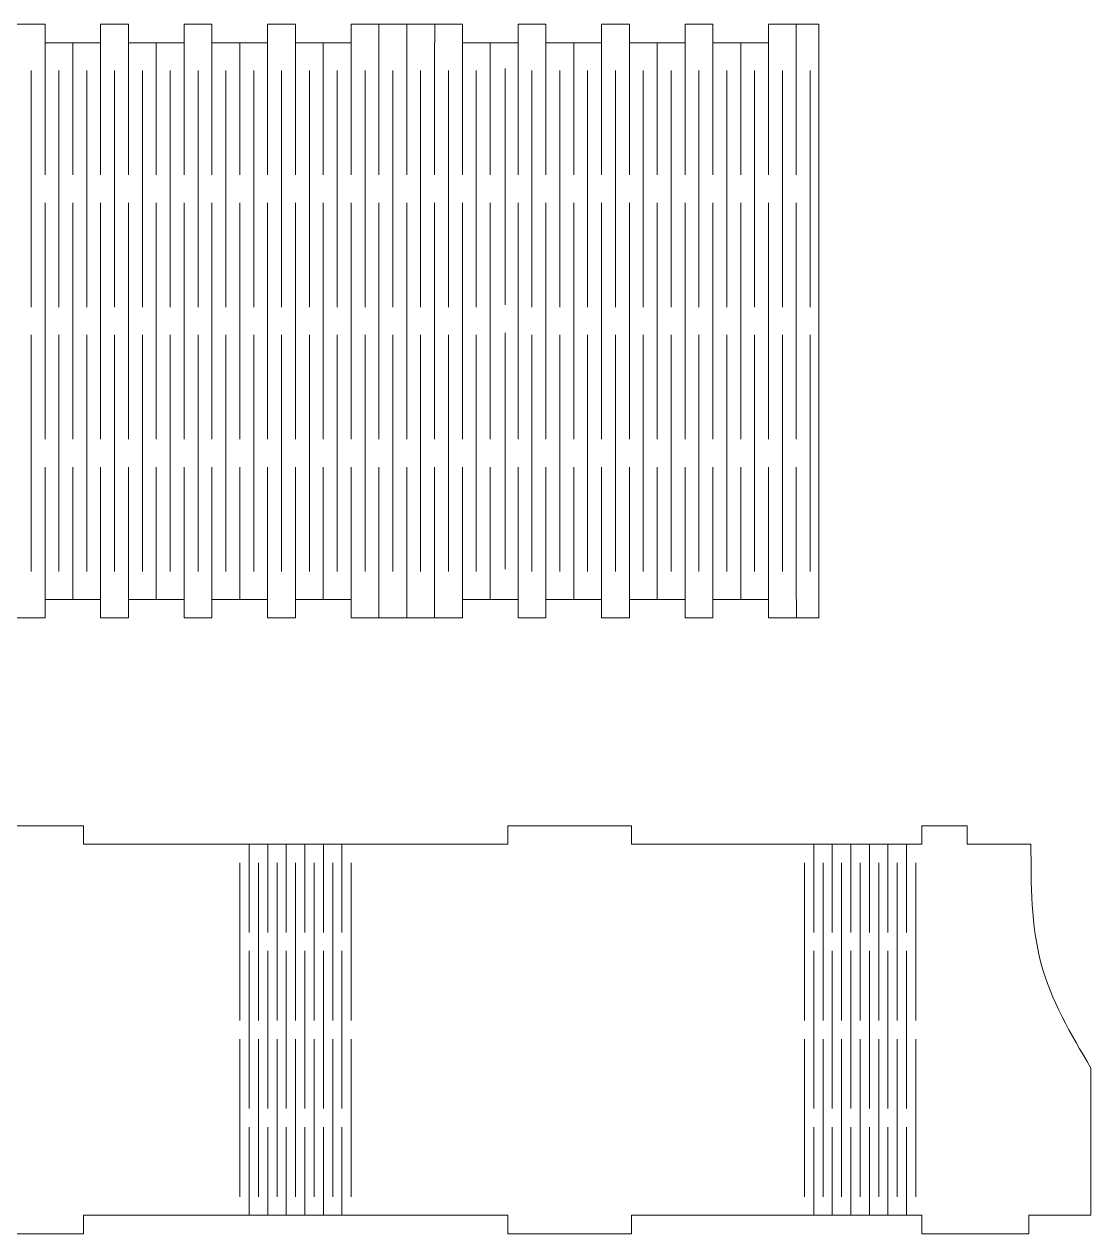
# Model space of a CAD drawing. Header units: millimetres. Extents: x -1381 to 521, y -496 to 496.
# Drawn here: x -513.9 to -341.4, y -253.9 to -58.3 of the extents above; entities that cross this region are included whole.
import ezdxf

# ---------------------------------------------------------------- set-up
doc = ezdxf.new("R2010")
doc.units = ezdxf.units.MM
doc.header["$MEASUREMENT"] = 0
doc.layers.add('layer 1', color=7, linetype='Continuous')

msp = doc.modelspace()

# ---------------------------------------------------------------- linework, layer by layer
at = {"layer": 'layer 1', "color": 250, "lineweight": 9}
for points, knots in [([(-510.5374, -61.3138), (-510.5374, -61.3138), (-510.5374, -58.3138), (-510.5374, -58.3138), (-510.5374, -58.3138), (-510.5374, -58.3138), (-528.5376, -58.3138), (-528.5376, -58.3138), (-528.5376, -58.3138), (-528.5376, -58.3138), (-528.5376, -61.3138), (-528.5376, -61.3138)], [0, 0, 0, 0, 0.25, 0.25, 0.25, 0.25, 0.5, 0.5, 0.5, 0.5, 1, 1, 1, 1]), ([(-501.5373, -61.3344), (-501.5373, -61.3344), (-501.5373, -58.3344), (-501.5373, -58.3344), (-501.5373, -58.3344), (-501.5373, -58.3344), (-497.0273, -58.3344), (-497.0273, -58.3344), (-497.0273, -58.3344), (-497.0273, -58.3344), (-497.0371, -61.3344), (-497.0371, -61.3344)], [0, 0, 0, 0, 0.25, 0.25, 0.25, 0.25, 0.5, 0.5, 0.5, 0.5, 1, 1, 1, 1]), ([(-488.0371, -61.3344), (-488.0371, -61.3344), (-488.0423, -58.3344), (-488.0423, -58.3344), (-488.0423, -58.3344), (-488.0423, -58.3344), (-483.5323, -58.3344), (-483.5323, -58.3344), (-483.5323, -58.3344), (-483.5323, -58.3344), (-483.5371, -61.3344), (-483.5371, -61.3344)], [0, 0, 0, 0, 0.25, 0.25, 0.25, 0.25, 0.5, 0.5, 0.5, 0.5, 1, 1, 1, 1]), ([(-474.5373, -61.3344), (-474.5373, -61.3344), (-474.5373, -58.3344), (-474.5373, -58.3344), (-474.5373, -58.3344), (-474.5373, -58.3344), (-470.0273, -58.3344), (-470.0273, -58.3344), (-470.0273, -58.3344), (-470.0273, -58.3344), (-470.0371, -61.3344), (-470.0371, -61.3344)], [0, 0, 0, 0, 0.25, 0.25, 0.25, 0.25, 0.5, 0.5, 0.5, 0.5, 1, 1, 1, 1]), ([(-443.037, -61.3138), (-443.037, -61.3138), (-443.037, -58.3138), (-443.037, -58.3138), (-443.037, -58.3138), (-443.037, -58.3138), (-461.0372, -58.3138), (-461.0372, -58.3138), (-461.0372, -58.3138), (-461.0372, -58.3138), (-461.0372, -61.3138), (-461.0372, -61.3138)], [0, 0, 0, 0, 0.25, 0.25, 0.25, 0.25, 0.5, 0.5, 0.5, 0.5, 1, 1, 1, 1]), ([(-434.0369, -61.3344), (-434.0369, -61.3344), (-434.0369, -58.3344), (-434.0369, -58.3344), (-434.0369, -58.3344), (-434.0369, -58.3344), (-429.5269, -58.3344), (-429.5269, -58.3344), (-429.5269, -58.3344), (-429.5269, -58.3344), (-429.5367, -61.3344), (-429.5367, -61.3344)], [0, 0, 0, 0, 0.25, 0.25, 0.25, 0.25, 0.5, 0.5, 0.5, 0.5, 1, 1, 1, 1]), ([(-420.5367, -61.3344), (-420.5367, -61.3344), (-420.5419, -58.3344), (-420.5419, -58.3344), (-420.5419, -58.3344), (-420.5419, -58.3344), (-416.0319, -58.3344), (-416.0319, -58.3344), (-416.0319, -58.3344), (-416.0319, -58.3344), (-416.0367, -61.3344), (-416.0367, -61.3344)], [0, 0, 0, 0, 0.25, 0.25, 0.25, 0.25, 0.5, 0.5, 0.5, 0.5, 1, 1, 1, 1]), ([(-407.0369, -61.3344), (-407.0369, -61.3344), (-407.0369, -58.3344), (-407.0369, -58.3344), (-407.0369, -58.3344), (-407.0369, -58.3344), (-402.5269, -58.3344), (-402.5269, -58.3344), (-402.5269, -58.3344), (-402.5269, -58.3344), (-402.5367, -61.3344), (-402.5367, -61.3344)], [0, 0, 0, 0, 0.25, 0.25, 0.25, 0.25, 0.5, 0.5, 0.5, 0.5, 1, 1, 1, 1]), ([(-385.388, -58.3138), (-385.388, -58.3138), (-393.5369, -58.3138), (-393.5369, -58.3138), (-393.5369, -58.3138), (-393.5369, -58.3138), (-393.5369, -61.3138), (-393.5369, -61.3138)], [0, 0, 0, 0, 0.33333333, 0.33333333, 0.33333333, 0.33333333, 1, 1, 1, 1]), ([(-528.5376, -151.3344), (-528.5376, -151.3344), (-528.5376, -154.3344), (-528.5376, -154.3344), (-528.5376, -154.3344), (-528.5376, -154.3344), (-510.5374, -154.3344), (-510.5374, -154.3344), (-510.5374, -154.3344), (-510.5374, -154.3344), (-510.5374, -151.3344), (-510.5374, -151.3344)], [0, 0, 0, 0, 0.25, 0.25, 0.25, 0.25, 0.5, 0.5, 0.5, 0.5, 1, 1, 1, 1]), ([(-497.0273, -151.3344), (-497.0273, -151.3344), (-497.0273, -154.3344), (-497.0273, -154.3344), (-497.0273, -154.3344), (-497.0273, -154.3344), (-501.5373, -154.3344), (-501.5373, -154.3344), (-501.5373, -154.3344), (-501.5373, -154.3344), (-501.5373, -151.3344), (-501.5373, -151.3344)], [0, 0, 0, 0, 0.25, 0.25, 0.25, 0.25, 0.5, 0.5, 0.5, 0.5, 1, 1, 1, 1]), ([(-483.5323, -151.3344), (-483.5323, -151.3344), (-483.5323, -154.3344), (-483.5323, -154.3344), (-483.5323, -154.3344), (-483.5323, -154.3344), (-488.0423, -154.3344), (-488.0423, -154.3344), (-488.0423, -154.3344), (-488.0423, -154.3344), (-488.0423, -151.3344), (-488.0423, -151.3344)], [0, 0, 0, 0, 0.25, 0.25, 0.25, 0.25, 0.5, 0.5, 0.5, 0.5, 1, 1, 1, 1]), ([(-470.0273, -151.3344), (-470.0273, -151.3344), (-470.0273, -154.3344), (-470.0273, -154.3344), (-470.0273, -154.3344), (-470.0273, -154.3344), (-474.5373, -154.3344), (-474.5373, -154.3344), (-474.5373, -154.3344), (-474.5373, -154.3344), (-474.5373, -151.3344), (-474.5373, -151.3344)], [0, 0, 0, 0, 0.25, 0.25, 0.25, 0.25, 0.5, 0.5, 0.5, 0.5, 1, 1, 1, 1]), ([(-461.0372, -151.3344), (-461.0372, -151.3344), (-461.0372, -154.3344), (-461.0372, -154.3344), (-461.0372, -154.3344), (-461.0372, -154.3344), (-443.037, -154.3344), (-443.037, -154.3344), (-443.037, -154.3344), (-443.037, -154.3344), (-443.037, -151.3344), (-443.037, -151.3344)], [0, 0, 0, 0, 0.25, 0.25, 0.25, 0.25, 0.5, 0.5, 0.5, 0.5, 1, 1, 1, 1]), ([(-429.527, -151.3344), (-429.527, -151.3344), (-429.527, -154.3344), (-429.527, -154.3344), (-429.527, -154.3344), (-429.527, -154.3344), (-434.037, -154.3344), (-434.037, -154.3344), (-434.037, -154.3344), (-434.037, -154.3344), (-434.037, -151.3344), (-434.037, -151.3344)], [0, 0, 0, 0, 0.25, 0.25, 0.25, 0.25, 0.5, 0.5, 0.5, 0.5, 1, 1, 1, 1]), ([(-416.032, -151.3344), (-416.032, -151.3344), (-416.032, -154.3344), (-416.032, -154.3344), (-416.032, -154.3344), (-416.032, -154.3344), (-420.542, -154.3344), (-420.542, -154.3344), (-420.542, -154.3344), (-420.542, -154.3344), (-420.542, -151.3344), (-420.542, -151.3344)], [0, 0, 0, 0, 0.25, 0.25, 0.25, 0.25, 0.5, 0.5, 0.5, 0.5, 1, 1, 1, 1]), ([(-402.527, -151.3344), (-402.527, -151.3344), (-402.527, -154.3344), (-402.527, -154.3344), (-402.527, -154.3344), (-402.527, -154.3344), (-407.037, -154.3344), (-407.037, -154.3344), (-407.037, -154.3344), (-407.037, -154.3344), (-407.037, -151.3344), (-407.037, -151.3344)], [0, 0, 0, 0, 0.25, 0.25, 0.25, 0.25, 0.5, 0.5, 0.5, 0.5, 1, 1, 1, 1]), ([(-393.5369, -151.3344), (-393.5369, -151.3344), (-393.5369, -154.3344), (-393.5369, -154.3344), (-393.5369, -154.3344), (-393.5369, -154.3344), (-385.388, -154.3344), (-385.388, -154.3344)], [0, 0, 0, 0, 0.33333333, 0.33333333, 0.33333333, 0.33333333, 1, 1, 1, 1]), ([(-524.3143, -190.9438), (-524.3143, -190.9438), (-524.3143, -187.9438), (-524.3143, -187.9438), (-524.3143, -187.9438), (-524.3143, -187.9438), (-504.3143, -187.9438), (-504.3143, -187.9438), (-504.3143, -187.9438), (-504.3143, -187.9438), (-504.3143, -190.9438), (-504.3143, -190.9438)], [0, 0, 0, 0, 0.25, 0.25, 0.25, 0.25, 0.5, 0.5, 0.5, 0.5, 1, 1, 1, 1]), ([(-435.7143, -190.9438), (-435.7143, -190.9438), (-435.7143, -187.9438), (-435.7143, -187.9438), (-435.7143, -187.9438), (-435.7143, -187.9438), (-415.7144, -187.9438), (-415.7144, -187.9438), (-415.7144, -187.9438), (-415.7144, -187.9438), (-415.7144, -190.9438), (-415.7144, -190.9438)], [0, 0, 0, 0, 0.25, 0.25, 0.25, 0.25, 0.5, 0.5, 0.5, 0.5, 1, 1, 1, 1]), ([(-368.7145, -187.9438), (-368.7145, -187.9438), (-361.4145, -187.9438), (-361.4145, -187.9438), (-361.4145, -187.9438), (-361.4145, -187.9438), (-361.4145, -190.9438), (-361.4145, -190.9438)], [0, 0, 0, 0, 0.33333333, 0.33333333, 0.33333333, 0.33333333, 1, 1, 1, 1]), ([(-351.0879, -190.9436), (-351.0879, -197.5251), (-351.0879, -204.1065), (-349.4757, -210.1375), (-349.4757, -210.1375), (-347.8635, -216.1685), (-344.6392, -221.649), (-341.4147, -227.1296)], [0, 0, 0, 0, 0.33333333, 0.33333333, 0.33333333, 0.33333333, 1, 1, 1, 1]), ([(-341.4147, -227.1296), (-341.4147, -227.1296), (-341.4147, -250.9438), (-341.4147, -250.9438), (-341.4147, -250.9438), (-341.4147, -250.9438), (-346.4147, -250.9438), (-346.4147, -250.9438)], [0, 0, 0, 0, 0.33333333, 0.33333333, 0.33333333, 0.33333333, 1, 1, 1, 1]), ([(-504.3143, -250.9438), (-504.3143, -250.9438), (-504.3143, -253.9438), (-504.3143, -253.9438), (-504.3143, -253.9438), (-504.3143, -253.9438), (-524.3143, -253.9438), (-524.3143, -253.9438), (-524.3143, -253.9438), (-524.3143, -253.9438), (-524.3143, -250.9438), (-524.3143, -250.9438)], [0, 0, 0, 0, 0.25, 0.25, 0.25, 0.25, 0.5, 0.5, 0.5, 0.5, 1, 1, 1, 1]), ([(-415.7144, -250.9438), (-415.7144, -250.9438), (-415.7144, -253.9438), (-415.7144, -253.9438), (-415.7144, -253.9438), (-415.7144, -253.9438), (-435.7143, -253.9438), (-435.7143, -253.9438), (-435.7143, -253.9438), (-435.7143, -253.9438), (-435.7143, -250.9438), (-435.7143, -250.9438)], [0, 0, 0, 0, 0.25, 0.25, 0.25, 0.25, 0.5, 0.5, 0.5, 0.5, 1, 1, 1, 1]), ([(-351.4145, -250.9438), (-351.4145, -250.9438), (-351.4145, -253.9438), (-351.4145, -253.9438), (-351.4145, -253.9438), (-351.4145, -253.9438), (-368.7145, -253.9438), (-368.7145, -253.9438)], [0, 0, 0, 0, 0.33333333, 0.33333333, 0.33333333, 0.33333333, 1, 1, 1, 1])]:
    msp.add_open_spline(points, degree=3, knots=knots, dxfattribs=at)
for points in [[(-456.5371, -61.3138), (-456.5371, -61.3138), (-456.5371, -58.3138), (-456.5371, -58.3138)], [(-452.0371, -61.3138), (-452.0371, -61.3138), (-452.0371, -58.3138), (-452.0371, -58.3138)], [(-447.5166, -61.3344), (-447.5166, -61.3344), (-447.5166, -58.3138), (-447.5166, -58.3138)], [(-389.0368, -61.3138), (-389.0368, -61.3138), (-389.0368, -58.3138), (-389.0368, -58.3138)], [(-385.388, -58.3138), (-385.388, -58.3138), (-385.388, -61.3344), (-385.388, -61.3344)], [(-510.5375, -61.3344), (-510.5375, -61.3344), (-501.5371, -61.3344), (-501.5371, -61.3344)], [(-497.0371, -61.3344), (-497.0371, -61.3344), (-488.0371, -61.3344), (-488.0371, -61.3344)], [(-483.5371, -61.3344), (-483.5371, -61.3344), (-474.5371, -61.3344), (-474.5371, -61.3344)], [(-470.0371, -61.3344), (-470.0371, -61.3344), (-461.0371, -61.3344), (-461.0371, -61.3344)], [(-447.5371, -61.3138), (-447.5371, -61.3138), (-447.5166, -61.3138), (-447.5166, -61.3138)], [(-447.5371, -61.3344), (-447.5371, -61.3344), (-447.5166, -61.3344), (-447.5166, -61.3344)], [(-443.0371, -61.3344), (-443.0371, -61.3344), (-434.0367, -61.3344), (-434.0367, -61.3344)], [(-429.5367, -61.3344), (-429.5367, -61.3344), (-420.5367, -61.3344), (-420.5367, -61.3344)], [(-416.0367, -61.3344), (-416.0367, -61.3344), (-407.0367, -61.3344), (-407.0367, -61.3344)], [(-402.5367, -61.3344), (-402.5367, -61.3344), (-393.5367, -61.3344), (-393.5367, -61.3344)], [(-385.388, -61.3344), (-385.388, -61.3344), (-385.388, -151.3344), (-385.388, -151.3344)], [(-501.5373, -151.3344), (-501.5373, -151.3344), (-510.5374, -151.3344), (-510.5374, -151.3344)], [(-488.0423, -151.3344), (-488.0423, -151.3344), (-497.0273, -151.3344), (-497.0273, -151.3344)], [(-474.5373, -151.3344), (-474.5373, -151.3344), (-483.5323, -151.3344), (-483.5323, -151.3344)], [(-461.0372, -151.3344), (-461.0372, -151.3344), (-470.0273, -151.3344), (-470.0273, -151.3344)], [(-456.5577, -151.3344), (-456.5577, -151.3344), (-456.5577, -154.3344), (-456.5577, -154.3344)], [(-452.0371, -151.3138), (-452.0371, -151.3138), (-452.0371, -154.3344), (-452.0371, -154.3344)], [(-447.5371, -151.3344), (-447.5371, -151.3344), (-447.5371, -154.3344), (-447.5371, -154.3344)], [(-434.037, -151.3344), (-434.037, -151.3344), (-443.037, -151.3344), (-443.037, -151.3344)], [(-420.542, -151.3344), (-420.542, -151.3344), (-429.527, -151.3344), (-429.527, -151.3344)], [(-407.037, -151.3344), (-407.037, -151.3344), (-416.032, -151.3344), (-416.032, -151.3344)], [(-393.5369, -151.3344), (-393.5369, -151.3344), (-402.527, -151.3344), (-402.527, -151.3344)], [(-389.0162, -151.3344), (-389.0162, -151.3344), (-389.0162, -154.3344), (-389.0162, -154.3344)], [(-385.388, -151.3344), (-385.388, -151.3344), (-385.388, -154.355), (-385.388, -154.355)], [(-368.7145, -190.9438), (-368.7145, -190.9438), (-368.7145, -187.9438), (-368.7145, -187.9438)], [(-490.2069, -190.9436), (-490.2069, -190.9436), (-504.3143, -190.9436), (-504.3143, -190.9436)], [(-446.7672, -190.9436), (-446.7672, -190.9436), (-490.2069, -190.9436), (-490.2069, -190.9436)], [(-435.7143, -190.9436), (-435.7143, -190.9436), (-446.7672, -190.9436), (-446.7672, -190.9436)], [(-368.7145, -190.9436), (-368.7145, -190.9436), (-415.7144, -190.9436), (-415.7144, -190.9436)], [(-361.0879, -190.9436), (-361.0879, -190.9436), (-361.4145, -190.9436), (-361.4145, -190.9436)], [(-361.0879, -190.9436), (-361.0879, -190.9436), (-351.0879, -190.9436), (-351.0879, -190.9436)], [(-504.3143, -250.9439), (-504.3143, -250.9439), (-490.2069, -250.9439), (-490.2069, -250.9439)], [(-490.2069, -250.9439), (-490.2069, -250.9439), (-446.7672, -250.9439), (-446.7672, -250.9439)], [(-446.7672, -250.9439), (-446.7672, -250.9439), (-435.7143, -250.9439), (-435.7143, -250.9439)], [(-415.7144, -250.9439), (-415.7144, -250.9439), (-368.7145, -250.9439), (-368.7145, -250.9439)], [(-368.7145, -253.9438), (-368.7145, -253.9438), (-368.7145, -250.9438), (-368.7145, -250.9438)], [(-351.4147, -250.9438), (-351.4147, -250.9438), (-346.4147, -250.9438), (-346.4147, -250.9438)]]:
    msp.add_open_spline(points, degree=3, dxfattribs=at)
at = {"layer": 'layer 1', "color": 1, "lineweight": 9}
for points in [[(-510.5375, -61.3138), (-510.5375, -61.3138), (-510.5375, -82.6889), (-510.5375, -82.6889)], [(-506.0371, -61.3138), (-506.0371, -61.3138), (-506.0371, -82.6889), (-506.0371, -82.6889)], [(-501.5371, -61.3138), (-501.5371, -61.3138), (-501.5371, -82.6889), (-501.5371, -82.6889)], [(-497.0371, -61.3138), (-497.0371, -61.3138), (-497.0371, -82.6889), (-497.0371, -82.6889)], [(-492.5371, -61.3138), (-492.5371, -61.3138), (-492.5371, -82.6889), (-492.5371, -82.6889)], [(-488.0371, -61.3138), (-488.0371, -61.3138), (-488.0371, -82.6889), (-488.0371, -82.6889)], [(-483.5371, -61.3138), (-483.5371, -61.3138), (-483.5371, -82.6889), (-483.5371, -82.6889)], [(-479.0371, -61.3138), (-479.0371, -61.3138), (-479.0371, -82.6889), (-479.0371, -82.6889)], [(-474.5371, -61.3138), (-474.5371, -61.3138), (-474.5371, -82.6889), (-474.5371, -82.6889)], [(-470.0371, -61.3138), (-470.0371, -61.3138), (-470.0371, -82.6889), (-470.0371, -82.6889)], [(-465.5371, -61.3138), (-465.5371, -61.3138), (-465.5371, -82.6889), (-465.5371, -82.6889)], [(-461.0371, -61.3138), (-461.0371, -61.3138), (-461.0371, -82.6889), (-461.0371, -82.6889)], [(-456.5371, -61.3138), (-456.5371, -61.3138), (-456.5371, -82.6889), (-456.5371, -82.6889)], [(-452.0371, -61.3138), (-452.0371, -61.3138), (-452.0371, -82.6889), (-452.0371, -82.6889)], [(-447.5371, -61.3138), (-447.5371, -61.3138), (-447.5371, -82.6889), (-447.5371, -82.6889)], [(-443.0371, -61.3138), (-443.0371, -61.3138), (-443.0371, -82.6889), (-443.0371, -82.6889)], [(-438.5371, -61.3138), (-438.5371, -61.3138), (-438.5371, -82.6889), (-438.5371, -82.6889)], [(-434.0367, -61.3138), (-434.0367, -61.3138), (-434.0367, -82.6889), (-434.0367, -82.6889)], [(-429.5367, -61.3138), (-429.5367, -61.3138), (-429.5367, -82.6889), (-429.5367, -82.6889)], [(-425.0367, -61.3138), (-425.0367, -61.3138), (-425.0367, -82.6889), (-425.0367, -82.6889)], [(-420.5367, -61.3138), (-420.5367, -61.3138), (-420.5367, -82.6889), (-420.5367, -82.6889)], [(-416.0367, -61.3138), (-416.0367, -61.3138), (-416.0367, -82.6889), (-416.0367, -82.6889)], [(-411.5367, -61.3138), (-411.5367, -61.3138), (-411.5367, -82.6889), (-411.5367, -82.6889)], [(-407.0367, -61.3138), (-407.0367, -61.3138), (-407.0367, -82.6889), (-407.0367, -82.6889)], [(-402.5367, -61.3138), (-402.5367, -61.3138), (-402.5367, -82.6889), (-402.5367, -82.6889)], [(-398.0367, -61.3138), (-398.0367, -61.3138), (-398.0367, -82.6889), (-398.0367, -82.6889)], [(-393.5367, -61.3138), (-393.5367, -61.3138), (-393.5367, -82.6889), (-393.5367, -82.6889)], [(-389.0368, -61.3138), (-389.0368, -61.3138), (-389.0368, -82.6889), (-389.0368, -82.6889)], [(-512.7876, -65.8138), (-512.7876, -65.8138), (-512.7876, -104.0639), (-512.7876, -104.0639)], [(-508.2873, -65.8136), (-508.2873, -65.8136), (-508.2873, -104.0637), (-508.2873, -104.0637)], [(-503.7872, -65.8138), (-503.7872, -65.8138), (-503.7872, -104.0639), (-503.7872, -104.0639)], [(-499.2872, -65.8138), (-499.2872, -65.8138), (-499.2872, -104.0639), (-499.2872, -104.0639)], [(-494.7872, -65.8138), (-494.7872, -65.8138), (-494.7872, -104.0639), (-494.7872, -104.0639)], [(-490.2872, -65.8138), (-490.2872, -65.8138), (-490.2872, -104.0639), (-490.2872, -104.0639)], [(-485.7872, -65.8138), (-485.7872, -65.8138), (-485.7872, -104.0639), (-485.7872, -104.0639)], [(-481.2872, -65.8138), (-481.2872, -65.8138), (-481.2872, -104.0639), (-481.2872, -104.0639)], [(-476.7872, -65.8138), (-476.7872, -65.8138), (-476.7872, -104.0639), (-476.7872, -104.0639)], [(-472.2872, -65.8138), (-472.2872, -65.8138), (-472.2872, -104.0639), (-472.2872, -104.0639)], [(-467.7872, -65.8138), (-467.7872, -65.8138), (-467.7872, -104.0639), (-467.7872, -104.0639)], [(-463.2872, -65.8138), (-463.2872, -65.8138), (-463.2872, -104.0639), (-463.2872, -104.0639)], [(-458.7872, -65.8138), (-458.7872, -65.8138), (-458.7872, -104.0639), (-458.7872, -104.0639)], [(-454.2872, -65.8138), (-454.2872, -65.8138), (-454.2872, -104.0639), (-454.2872, -104.0639)], [(-449.7872, -65.8138), (-449.7872, -65.8138), (-449.7872, -104.0639), (-449.7872, -104.0639)], [(-445.2872, -65.8138), (-445.2872, -65.8138), (-445.2872, -104.0639), (-445.2872, -104.0639)], [(-440.7872, -65.8138), (-440.7872, -65.8138), (-440.7872, -104.0639), (-440.7872, -104.0639)], [(-436.1089, -65.4726), (-436.1089, -65.4726), (-436.1089, -103.7227), (-436.1089, -103.7227)], [(-431.7868, -65.8138), (-431.7868, -65.8138), (-431.7868, -104.0639), (-431.7868, -104.0639)], [(-427.2868, -65.8138), (-427.2868, -65.8138), (-427.2868, -104.0639), (-427.2868, -104.0639)], [(-422.7868, -65.8138), (-422.7868, -65.8138), (-422.7868, -104.0639), (-422.7868, -104.0639)], [(-418.2868, -65.8138), (-418.2868, -65.8138), (-418.2868, -104.0639), (-418.2868, -104.0639)], [(-413.7868, -65.8138), (-413.7868, -65.8138), (-413.7868, -104.0639), (-413.7868, -104.0639)], [(-409.2868, -65.8138), (-409.2868, -65.8138), (-409.2868, -104.0639), (-409.2868, -104.0639)], [(-404.7868, -65.8138), (-404.7868, -65.8138), (-404.7868, -104.0639), (-404.7868, -104.0639)], [(-400.2868, -65.8138), (-400.2868, -65.8138), (-400.2868, -104.0639), (-400.2868, -104.0639)], [(-395.7868, -65.8138), (-395.7868, -65.8138), (-395.7868, -104.0639), (-395.7868, -104.0639)], [(-391.2868, -65.8138), (-391.2868, -65.8138), (-391.2868, -104.0639), (-391.2868, -104.0639)], [(-386.7868, -65.8138), (-386.7868, -65.8138), (-386.7868, -104.0639), (-386.7868, -104.0639)], [(-510.5375, -87.1889), (-510.5375, -87.1889), (-510.5375, -125.4389), (-510.5375, -125.4389)], [(-506.0371, -87.1889), (-506.0371, -87.1889), (-506.0371, -125.4389), (-506.0371, -125.4389)], [(-501.5371, -87.1889), (-501.5371, -87.1889), (-501.5371, -125.4389), (-501.5371, -125.4389)], [(-497.0371, -87.1889), (-497.0371, -87.1889), (-497.0371, -125.4389), (-497.0371, -125.4389)], [(-492.5371, -87.1889), (-492.5371, -87.1889), (-492.5371, -125.4389), (-492.5371, -125.4389)], [(-488.0371, -87.1889), (-488.0371, -87.1889), (-488.0371, -125.4389), (-488.0371, -125.4389)], [(-483.5371, -87.1889), (-483.5371, -87.1889), (-483.5371, -125.4389), (-483.5371, -125.4389)], [(-479.0371, -87.1889), (-479.0371, -87.1889), (-479.0371, -125.4389), (-479.0371, -125.4389)], [(-474.5371, -87.1889), (-474.5371, -87.1889), (-474.5371, -125.4389), (-474.5371, -125.4389)], [(-470.0371, -87.1889), (-470.0371, -87.1889), (-470.0371, -125.4389), (-470.0371, -125.4389)], [(-465.5371, -87.1889), (-465.5371, -87.1889), (-465.5371, -125.4389), (-465.5371, -125.4389)], [(-461.0371, -87.1889), (-461.0371, -87.1889), (-461.0371, -125.4389), (-461.0371, -125.4389)], [(-456.5371, -87.1889), (-456.5371, -87.1889), (-456.5371, -125.4389), (-456.5371, -125.4389)], [(-452.0371, -87.1889), (-452.0371, -87.1889), (-452.0371, -125.4389), (-452.0371, -125.4389)], [(-447.5371, -87.1889), (-447.5371, -87.1889), (-447.5371, -125.4389), (-447.5371, -125.4389)], [(-443.0371, -87.1889), (-443.0371, -87.1889), (-443.0371, -125.4389), (-443.0371, -125.4389)], [(-438.5371, -87.1889), (-438.5371, -87.1889), (-438.5371, -125.4389), (-438.5371, -125.4389)], [(-434.0367, -87.1889), (-434.0367, -87.1889), (-434.0367, -125.4389), (-434.0367, -125.4389)], [(-429.5367, -87.1889), (-429.5367, -87.1889), (-429.5367, -125.4389), (-429.5367, -125.4389)], [(-425.0367, -87.1889), (-425.0367, -87.1889), (-425.0367, -125.4389), (-425.0367, -125.4389)], [(-420.5367, -87.1889), (-420.5367, -87.1889), (-420.5367, -125.4389), (-420.5367, -125.4389)], [(-416.0367, -87.1889), (-416.0367, -87.1889), (-416.0367, -125.4389), (-416.0367, -125.4389)], [(-411.5367, -87.1889), (-411.5367, -87.1889), (-411.5367, -125.4389), (-411.5367, -125.4389)], [(-407.0367, -87.1889), (-407.0367, -87.1889), (-407.0367, -125.4389), (-407.0367, -125.4389)], [(-402.5367, -87.1889), (-402.5367, -87.1889), (-402.5367, -125.4389), (-402.5367, -125.4389)], [(-398.0367, -87.1889), (-398.0367, -87.1889), (-398.0367, -125.4389), (-398.0367, -125.4389)], [(-393.5367, -87.1889), (-393.5367, -87.1889), (-393.5367, -125.4389), (-393.5367, -125.4389)], [(-389.0368, -87.1889), (-389.0368, -87.1889), (-389.0368, -125.4389), (-389.0368, -125.4389)], [(-512.7876, -108.5639), (-512.7876, -108.5639), (-512.7876, -146.8138), (-512.7876, -146.8138)], [(-508.2873, -108.5637), (-508.2873, -108.5637), (-508.2873, -146.8136), (-508.2873, -146.8136)], [(-503.7872, -108.5639), (-503.7872, -108.5639), (-503.7872, -146.8138), (-503.7872, -146.8138)], [(-499.2872, -108.5639), (-499.2872, -108.5639), (-499.2872, -146.8138), (-499.2872, -146.8138)], [(-494.7872, -108.5639), (-494.7872, -108.5639), (-494.7872, -146.8138), (-494.7872, -146.8138)], [(-490.2872, -108.5639), (-490.2872, -108.5639), (-490.2872, -146.8138), (-490.2872, -146.8138)], [(-485.7872, -108.5639), (-485.7872, -108.5639), (-485.7872, -146.8138), (-485.7872, -146.8138)], [(-481.2872, -108.5639), (-481.2872, -108.5639), (-481.2872, -146.8138), (-481.2872, -146.8138)], [(-476.7872, -108.5639), (-476.7872, -108.5639), (-476.7872, -146.8138), (-476.7872, -146.8138)], [(-472.2872, -108.5639), (-472.2872, -108.5639), (-472.2872, -146.8138), (-472.2872, -146.8138)], [(-467.7872, -108.5639), (-467.7872, -108.5639), (-467.7872, -146.8138), (-467.7872, -146.8138)], [(-463.2872, -108.5639), (-463.2872, -108.5639), (-463.2872, -146.8138), (-463.2872, -146.8138)], [(-458.7872, -108.5639), (-458.7872, -108.5639), (-458.7872, -146.8138), (-458.7872, -146.8138)], [(-454.2872, -108.5639), (-454.2872, -108.5639), (-454.2872, -146.8138), (-454.2872, -146.8138)], [(-449.7872, -108.5639), (-449.7872, -108.5639), (-449.7872, -146.8138), (-449.7872, -146.8138)], [(-445.2872, -108.5639), (-445.2872, -108.5639), (-445.2872, -146.8138), (-445.2872, -146.8138)], [(-440.7872, -108.5639), (-440.7872, -108.5639), (-440.7872, -146.8138), (-440.7872, -146.8138)], [(-436.1089, -108.2227), (-436.1089, -108.2227), (-436.1089, -146.4726), (-436.1089, -146.4726)], [(-431.7868, -108.5639), (-431.7868, -108.5639), (-431.7868, -146.8138), (-431.7868, -146.8138)], [(-427.2868, -108.5639), (-427.2868, -108.5639), (-427.2868, -146.8138), (-427.2868, -146.8138)], [(-422.7868, -108.5639), (-422.7868, -108.5639), (-422.7868, -146.8138), (-422.7868, -146.8138)], [(-418.2868, -108.5639), (-418.2868, -108.5639), (-418.2868, -146.8138), (-418.2868, -146.8138)], [(-413.7868, -108.5639), (-413.7868, -108.5639), (-413.7868, -146.8138), (-413.7868, -146.8138)], [(-409.2868, -108.5639), (-409.2868, -108.5639), (-409.2868, -146.8138), (-409.2868, -146.8138)], [(-404.7868, -108.5639), (-404.7868, -108.5639), (-404.7868, -146.8138), (-404.7868, -146.8138)], [(-400.2868, -108.5639), (-400.2868, -108.5639), (-400.2868, -146.8138), (-400.2868, -146.8138)], [(-395.7868, -108.5639), (-395.7868, -108.5639), (-395.7868, -146.8138), (-395.7868, -146.8138)], [(-391.2868, -108.5639), (-391.2868, -108.5639), (-391.2868, -146.8138), (-391.2868, -146.8138)], [(-386.7868, -108.5639), (-386.7868, -108.5639), (-386.7868, -146.8138), (-386.7868, -146.8138)], [(-510.5375, -129.9389), (-510.5375, -129.9389), (-510.5375, -151.3138), (-510.5375, -151.3138)], [(-506.0371, -129.9389), (-506.0371, -129.9389), (-506.0371, -151.3138), (-506.0371, -151.3138)], [(-501.5371, -129.9389), (-501.5371, -129.9389), (-501.5371, -151.3138), (-501.5371, -151.3138)], [(-497.0371, -129.9389), (-497.0371, -129.9389), (-497.0371, -151.3138), (-497.0371, -151.3138)], [(-492.5371, -129.9389), (-492.5371, -129.9389), (-492.5371, -151.3138), (-492.5371, -151.3138)], [(-488.0371, -129.9389), (-488.0371, -129.9389), (-488.0371, -151.3138), (-488.0371, -151.3138)], [(-483.5371, -129.9389), (-483.5371, -129.9389), (-483.5371, -151.3138), (-483.5371, -151.3138)], [(-479.0371, -129.9389), (-479.0371, -129.9389), (-479.0371, -151.3138), (-479.0371, -151.3138)], [(-474.5371, -129.9389), (-474.5371, -129.9389), (-474.5371, -151.3138), (-474.5371, -151.3138)], [(-470.0371, -129.9389), (-470.0371, -129.9389), (-470.0371, -151.3138), (-470.0371, -151.3138)], [(-465.5371, -129.9389), (-465.5371, -129.9389), (-465.5371, -151.3138), (-465.5371, -151.3138)], [(-461.0371, -129.9389), (-461.0371, -129.9389), (-461.0371, -151.3138), (-461.0371, -151.3138)], [(-456.5371, -129.9389), (-456.5371, -129.9389), (-456.5371, -151.3138), (-456.5371, -151.3138)], [(-452.0371, -129.9389), (-452.0371, -129.9389), (-452.0371, -151.3138), (-452.0371, -151.3138)], [(-447.5371, -129.9389), (-447.5371, -129.9389), (-447.5371, -151.3138), (-447.5371, -151.3138)], [(-443.0371, -129.9389), (-443.0371, -129.9389), (-443.0371, -151.3138), (-443.0371, -151.3138)], [(-438.5371, -129.9389), (-438.5371, -129.9389), (-438.5371, -151.3138), (-438.5371, -151.3138)], [(-434.0367, -129.9389), (-434.0367, -129.9389), (-434.0367, -151.3138), (-434.0367, -151.3138)], [(-429.5367, -129.9389), (-429.5367, -129.9389), (-429.5367, -151.3138), (-429.5367, -151.3138)], [(-425.0367, -129.9389), (-425.0367, -129.9389), (-425.0367, -151.3138), (-425.0367, -151.3138)], [(-420.5367, -129.9389), (-420.5367, -129.9389), (-420.5367, -151.3138), (-420.5367, -151.3138)], [(-416.0367, -129.9389), (-416.0367, -129.9389), (-416.0367, -151.3138), (-416.0367, -151.3138)], [(-411.5367, -129.9389), (-411.5367, -129.9389), (-411.5367, -151.3138), (-411.5367, -151.3138)], [(-407.0367, -129.9389), (-407.0367, -129.9389), (-407.0367, -151.3138), (-407.0367, -151.3138)], [(-402.5367, -129.9389), (-402.5367, -129.9389), (-402.5367, -151.3138), (-402.5367, -151.3138)], [(-398.0367, -129.9389), (-398.0367, -129.9389), (-398.0367, -151.3138), (-398.0367, -151.3138)], [(-393.5367, -129.9389), (-393.5367, -129.9389), (-393.5367, -151.3138), (-393.5367, -151.3138)], [(-389.0368, -129.9389), (-389.0368, -129.9389), (-389.0368, -151.3138), (-389.0368, -151.3138)], [(-477.5145, -190.9439), (-477.5145, -190.9439), (-477.5145, -205.1939), (-477.5145, -205.1939)], [(-474.5145, -190.9439), (-474.5145, -190.9439), (-474.5145, -205.1939), (-474.5145, -205.1939)], [(-471.5145, -190.9439), (-471.5145, -190.9439), (-471.5145, -205.1939), (-471.5145, -205.1939)], [(-468.5145, -190.9439), (-468.5145, -190.9439), (-468.5145, -205.1939), (-468.5145, -205.1939)], [(-465.5145, -190.9439), (-465.5145, -190.9439), (-465.5145, -205.1939), (-465.5145, -205.1939)], [(-462.5145, -190.9439), (-462.5145, -190.9439), (-462.5145, -205.1939), (-462.5145, -205.1939)], [(-386.2145, -190.9439), (-386.2145, -190.9439), (-386.2145, -205.1939), (-386.2145, -205.1939)], [(-383.2145, -190.9439), (-383.2145, -190.9439), (-383.2145, -205.1939), (-383.2145, -205.1939)], [(-380.2145, -190.9439), (-380.2145, -190.9439), (-380.2145, -205.1939), (-380.2145, -205.1939)], [(-377.2145, -190.9439), (-377.2145, -190.9439), (-377.2145, -205.1939), (-377.2145, -205.1939)], [(-374.2145, -190.9439), (-374.2145, -190.9439), (-374.2145, -205.1939), (-374.2145, -205.1939)], [(-371.2145, -190.9439), (-371.2145, -190.9439), (-371.2145, -205.1939), (-371.2145, -205.1939)], [(-479.0145, -193.9439), (-479.0145, -193.9439), (-479.0145, -219.444), (-479.0145, -219.444)], [(-476.0145, -193.9439), (-476.0145, -193.9439), (-476.0145, -219.444), (-476.0145, -219.444)], [(-473.0145, -193.9439), (-473.0145, -193.9439), (-473.0145, -219.444), (-473.0145, -219.444)], [(-470.0145, -193.9439), (-470.0145, -193.9439), (-470.0145, -219.444), (-470.0145, -219.444)], [(-467.0146, -193.9439), (-467.0146, -193.9439), (-467.0146, -219.444), (-467.0146, -219.444)], [(-464.0146, -193.9439), (-464.0146, -193.9439), (-464.0146, -219.444), (-464.0146, -219.444)], [(-461.0146, -193.9439), (-461.0146, -193.9439), (-461.0146, -219.444), (-461.0146, -219.444)], [(-387.7146, -193.9439), (-387.7146, -193.9439), (-387.7146, -219.444), (-387.7146, -219.444)], [(-384.7146, -193.9439), (-384.7146, -193.9439), (-384.7146, -219.444), (-384.7146, -219.444)], [(-381.7146, -193.9439), (-381.7146, -193.9439), (-381.7146, -219.444), (-381.7146, -219.444)], [(-378.7146, -193.9439), (-378.7146, -193.9439), (-378.7146, -219.444), (-378.7146, -219.444)], [(-375.7146, -193.9439), (-375.7146, -193.9439), (-375.7146, -219.444), (-375.7146, -219.444)], [(-372.7146, -193.9439), (-372.7146, -193.9439), (-372.7146, -219.444), (-372.7146, -219.444)], [(-369.7146, -193.9439), (-369.7146, -193.9439), (-369.7146, -219.444), (-369.7146, -219.444)], [(-477.5145, -208.1939), (-477.5145, -208.1939), (-477.5145, -233.694), (-477.5145, -233.694)], [(-474.5145, -208.1939), (-474.5145, -208.1939), (-474.5145, -233.694), (-474.5145, -233.694)], [(-471.5145, -208.1939), (-471.5145, -208.1939), (-471.5145, -233.694), (-471.5145, -233.694)], [(-468.5145, -208.1939), (-468.5145, -208.1939), (-468.5145, -233.694), (-468.5145, -233.694)], [(-465.5145, -208.1939), (-465.5145, -208.1939), (-465.5145, -233.694), (-465.5145, -233.694)], [(-462.5145, -208.1939), (-462.5145, -208.1939), (-462.5145, -233.694), (-462.5145, -233.694)], [(-386.2145, -208.1939), (-386.2145, -208.1939), (-386.2145, -233.694), (-386.2145, -233.694)], [(-383.2145, -208.1939), (-383.2145, -208.1939), (-383.2145, -233.694), (-383.2145, -233.694)], [(-380.2145, -208.1939), (-380.2145, -208.1939), (-380.2145, -233.694), (-380.2145, -233.694)], [(-377.2145, -208.1939), (-377.2145, -208.1939), (-377.2145, -233.694), (-377.2145, -233.694)], [(-374.2145, -208.1939), (-374.2145, -208.1939), (-374.2145, -233.694), (-374.2145, -233.694)], [(-371.2145, -208.1939), (-371.2145, -208.1939), (-371.2145, -233.694), (-371.2145, -233.694)], [(-479.0145, -222.444), (-479.0145, -222.444), (-479.0145, -247.9439), (-479.0145, -247.9439)], [(-476.0145, -222.444), (-476.0145, -222.444), (-476.0145, -247.9439), (-476.0145, -247.9439)], [(-473.0145, -222.444), (-473.0145, -222.444), (-473.0145, -247.9439), (-473.0145, -247.9439)], [(-470.0145, -222.444), (-470.0145, -222.444), (-470.0145, -247.9439), (-470.0145, -247.9439)], [(-467.0146, -222.444), (-467.0146, -222.444), (-467.0146, -247.9439), (-467.0146, -247.9439)], [(-464.0146, -222.444), (-464.0146, -222.444), (-464.0146, -247.9439), (-464.0146, -247.9439)], [(-461.0146, -222.444), (-461.0146, -222.444), (-461.0146, -247.9439), (-461.0146, -247.9439)], [(-387.7146, -222.444), (-387.7146, -222.444), (-387.7146, -247.9439), (-387.7146, -247.9439)], [(-384.7146, -222.444), (-384.7146, -222.444), (-384.7146, -247.9439), (-384.7146, -247.9439)], [(-381.7146, -222.444), (-381.7146, -222.444), (-381.7146, -247.9439), (-381.7146, -247.9439)], [(-378.7146, -222.444), (-378.7146, -222.444), (-378.7146, -247.9439), (-378.7146, -247.9439)], [(-375.7146, -222.444), (-375.7146, -222.444), (-375.7146, -247.9439), (-375.7146, -247.9439)], [(-372.7146, -222.444), (-372.7146, -222.444), (-372.7146, -247.9439), (-372.7146, -247.9439)], [(-369.7146, -222.444), (-369.7146, -222.444), (-369.7146, -247.9439), (-369.7146, -247.9439)], [(-477.5145, -236.694), (-477.5145, -236.694), (-477.5145, -250.9439), (-477.5145, -250.9439)], [(-474.5145, -236.694), (-474.5145, -236.694), (-474.5145, -250.9439), (-474.5145, -250.9439)], [(-471.5145, -236.694), (-471.5145, -236.694), (-471.5145, -250.9439), (-471.5145, -250.9439)], [(-468.5145, -236.694), (-468.5145, -236.694), (-468.5145, -250.9439), (-468.5145, -250.9439)], [(-465.5145, -236.694), (-465.5145, -236.694), (-465.5145, -250.9439), (-465.5145, -250.9439)], [(-462.5145, -236.694), (-462.5145, -236.694), (-462.5145, -250.9439), (-462.5145, -250.9439)], [(-386.2145, -236.694), (-386.2145, -236.694), (-386.2145, -250.9439), (-386.2145, -250.9439)], [(-383.2145, -236.694), (-383.2145, -236.694), (-383.2145, -250.9439), (-383.2145, -250.9439)], [(-380.2145, -236.694), (-380.2145, -236.694), (-380.2145, -250.9439), (-380.2145, -250.9439)], [(-377.2145, -236.694), (-377.2145, -236.694), (-377.2145, -250.9439), (-377.2145, -250.9439)], [(-374.2145, -236.694), (-374.2145, -236.694), (-374.2145, -250.9439), (-374.2145, -250.9439)], [(-371.2145, -236.694), (-371.2145, -236.694), (-371.2145, -250.9439), (-371.2145, -250.9439)]]:
    msp.add_open_spline(points, degree=3, dxfattribs=at)

doc.saveas('drawing.dxf')
